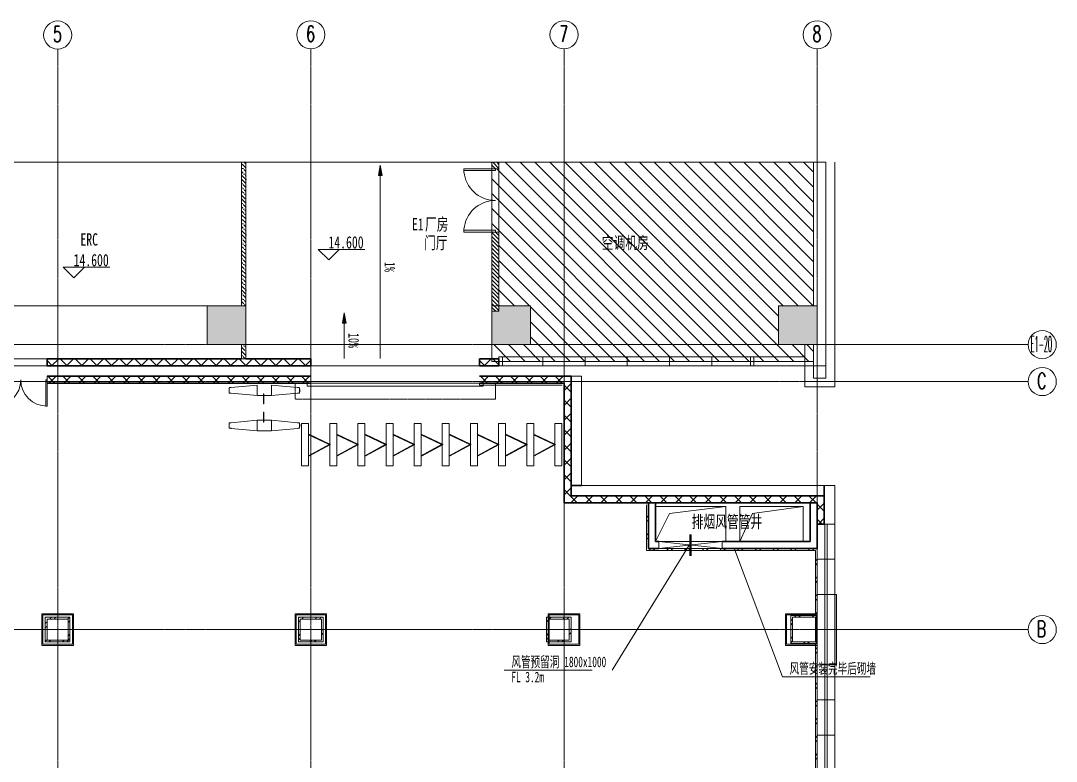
# Model space of a CAD drawing. Header units: millimetres. Extents: x -9989 to 57200, y -10803 to 41359.
# Drawn here: x 27749 to 57200, y 19505 to 40559 of the extents above; entities that cross this region are included whole.
import ezdxf

# ---------------------------------------------------------------- set-up
doc = ezdxf.new("R2010")
doc.units = ezdxf.units.MM
doc.linetypes.add('虚线', pattern=[6.36, 3.18, -3.18])
doc.linetypes.add('轴网线', pattern=[22.24, 12.7, -3.18, 3.18, -3.18])
doc.layers.get('0').update_dxf_attribs({"color": 8})
for name, color, linetype, lineweight in [('A-ANNO-NOTE', 8, 'Continuous', 18), ('A-DETL', 8, 'Continuous', 18), ('A-DETL-GENF', 8, 'Continuous', 18), ('A-DETL-MBND', 8, 'Continuous', 15), ('A-DETL-THIN', 8, 'Continuous', 15), ('A-DOOR', 8, 'Continuous', 15), ('A-DOOR-OPNG', 8, 'Continuous', 15), ('A-FLOR', 8, 'Continuous', 15), ('A-GENM', 8, 'Continuous', 15), ('A-GLAZ', 8, 'Continuous', 15), ('A-WALL', 8, 'Continuous', 15), ('A-WALL-PATT', 8, 'Continuous', 35), ('B3-3_dwg', 8, 'Continuous', 15), ('G-ANNO-TEXT', 8, 'Continuous', 15), ('Q-SPCQ', 8, 'Continuous', 15), ('S-COLS', 8, 'Continuous', 15), ('S-GRID', 8, 'Continuous', 15), ('S-GRID-IDEN', 8, 'Continuous', 18), ('X-HL-INT-E1-LAY-04$0$A-DOOR-FULL', 8, 'Continuous', 18)]:
    doc.layers.add(name, color=color, linetype=linetype, lineweight=lineweight)
doc.styles.add('RomanC', font='romanc__.ttf', dxfattribs={"width": 0.65, "height": 450})
doc.styles.add('RomanC_1', font='romanc__.ttf', dxfattribs={"width": 0.3, "height": 450})
doc.styles.add('仿宋_1', font='', dxfattribs={"width": 0.7, "height": 350})
doc.styles.add('仿宋_4', font='', dxfattribs={"width": 0.65, "height": 300})
doc.styles.add('宋体', font='SimSun.ttf', dxfattribs={"width": 0.7, "height": 300})
doc.styles.get('仿宋_1').set_extended_font_data('FangSong')
doc.styles.get('仿宋_4').set_extended_font_data('FangSong')
pattern_1 = [(45, (0, 0), (-212.132, 212.132), []), (135, (0, 0), (-212.132, -212.132), [])]
pattern_2 = [(45, (0, 0), (-251.4472, 251.4472), []), (45, (0, 381), (-251.4472, 251.4472), [])]
pattern_3 = [(315, (113478.15, 178973.896), (56.1266, 56.1266), [])]

# ---------------------------------------------------------------- blocks, each defined once
blk = doc.blocks.new('墙外卷帘门 - FJLM4830_3H常开_-1003825-4F')
at = {"layer": 'A-DOOR', "linetype": '虚线'}
for p, q in [((-2850, 100), (-2850, 550)), ((-2850, 550), (2850, 550)), ((2850, 550), (2850, 100)), ((2850, 100), (-2850, 100))]:
    blk.add_line(p, q, dxfattribs=at)
at = {"layer": 'A-DOOR'}
for p, q in [((-2500, 180), (2500, 180)), ((-2500, 100), (-2500, 180)), ((2500, 100), (-2500, 100)), ((2500, 180), (2500, 100))]:
    blk.add_line(p, q, dxfattribs=at)
blk = doc.blocks.new('楼板洞口 - 楼板洞口-无翻边-1077638-4F')
at = {"layer": 'A-GENM'}
for p, q in [((0, 1000), (2000, 1000)), ((400, 800), (2000, 1000)), ((2000, 1000), (2000, 0)), ((0, 0), (400, 800))]:
    blk.add_line(p, q, dxfattribs=at)
blk = doc.blocks.new('双扇平开防火门_带观察窗 - FM甲1523_3H_-993714-4F')
at = {"layer": 'A-DOOR'}
for p, q in [((-750, 0), (-750, 750)), ((-750, 750), (-710, 750)), ((-750, 750), (-750, 600)), ((-710, 750), (-750, 750)), ((-750, 600), (-750, 400)), ((-710, 750), (-710, 0)), ((-710, 600), (-710, 750)), ((-710, 400), (-710, 600)), ((750, 750), (710, 750)), ((710, 750), (710, 0)), ((750, 750), (710, 750)), ((710, 750), (710, 600)), ((710, 600), (710, 400)), ((750, 0), (750, 750)), ((750, 600), (750, 750)), ((750, 400), (750, 600)), ((-750, 400), (-750, 125)), ((-710, 125), (-710, 400)), ((710, 400), (710, 125)), ((750, 125), (750, 400)), ((-710, 0), (-750, 0)), ((710, 0), (750, 0))]:
    blk.add_line(p, q, dxfattribs=at)
for centre, start, end in [((-750, 0), 0, 90), ((750, 0), 90, 180)]:
    blk.add_arc(centre, 750, start, end, dxfattribs=at)
at = {"layer": 'A-DOOR-OPNG'}
for p, q in [((-750, 100), (-750, -100)), ((750, 100), (750, -100))]:
    blk.add_line(p, q, dxfattribs=at)
blk = doc.blocks.new('楼板洞口 - 楼板洞口-无翻边-1077639-4F')
at = {"layer": 'A-GENM'}
for p, q in [((0, 0), (0, 1000)), ((0, 1000), (1800, 1000)), ((360, 800), (1800, 1000)), ((1800, 1000), (1800, 0)), ((0, 0), (360, 800))]:
    blk.add_line(p, q, dxfattribs=at)
blk = doc.blocks.new('LC1 - 4100A - LC3-1219560-4F')
at = {"layer": 'A-GLAZ'}
for p, q in [((-7600, -247), (-7600, 253)), ((-7600, -247), (-7600, 253)), ((-7600, 253), (14400, 253)), ((-7600, 37), (14400, 37)), ((-6600, -247), (-6600, 253)), ((-5600, -247), (-5600, 253)), ((-4600, -247), (-4600, 253)), ((-3600, -247), (-3600, 253)), ((-2600, -247), (-2600, 253)), ((-1600, -247), (-1600, 253)), ((-650, -247), (-650, 253)), ((450, -247), (450, 253)), ((1400, -247), (1400, 253)), ((2400, -247), (2400, 253)), ((3400, -247), (3400, 253)), ((4400, -247), (4400, 253)), ((5400, -247), (5400, 253)), ((6350, -247), (6350, 253)), ((7450, -247), (7450, 253)), ((8400, -247), (8400, 253)), ((9400, -247), (9400, 253)), ((10400, -247), (10400, 253)), ((11400, -247), (11400, 253)), ((12400, -247), (12400, 253)), ((13400, -247), (13400, 253)), ((14400, -247), (14400, 253)), ((14400, 253), (14400, -247)), ((14400, -30), (-7600, -30)), ((14400, -247), (-7600, -247))]:
    blk.add_line(p, q, dxfattribs=at)
blk = doc.blocks.new('矩形墙洞-A - 矩形墙洞-A-1207370-4F')
at = {"layer": 'A-GENM', "lineweight": 50}
blk.add_line((125, 300), (125, -300), dxfattribs=at)
at = {"layer": 'A-GENM'}
for p, q in [((1025, 100), (-775, 100)), ((-775, 100), (-775, -100)), ((1025, -100), (-775, 100)), ((-775, -100), (1025, 100)), ((1025, -100), (1025, 100)), ((-775, -100), (1025, -100))]:
    blk.add_line(p, q, dxfattribs=at)
blk = doc.blocks.new('闸机-不带门 - 闸机-不带门-1250305-4F')
at = {"layer": 'Q-SPCQ'}
for p, q in [((105, 727), (-95, 727)), ((-95, 727), (-95, -473)), ((105, -473), (105, 727)), ((705, 727), (705, -473)), ((905, 727), (705, 727)), ((905, -473), (905, 727)), ((1505, 727), (1505, -473)), ((1705, 727), (1505, 727)), ((1705, -473), (1705, 727)), ((83, 127), (700, 459)), ((85, 127), (701, 458)), ((88, 127), (701, 457)), ((90, 127), (702, 456)), ((92, 127), (702, 455)), ((95, 127), (703, 454)), ((97, 127), (703, 453)), ((100, 127), (704, 452)), ((102, 127), (704, 451)), ((105, 127), (705, 450)), ((107, 128), (706, 449)), ((110, 128), (706, 449)), ((112, 128), (707, 448)), ((114, 128), (708, 447)), ((117, 128), (709, 446)), ((119, 128), (710, 446)), ((122, 128), (710, 445)), ((124, 128), (711, 444)), ((126, 128), (712, 443)), ((883, 127), (1500, 459)), ((885, 127), (1501, 458)), ((888, 127), (1501, 457)), ((890, 127), (1502, 456)), ((892, 127), (1502, 455)), ((895, 127), (1503, 454)), ((897, 127), (1503, 453)), ((900, 127), (1504, 452)), ((902, 127), (1504, 451)), ((905, 127), (1505, 450)), ((907, 128), (1506, 449)), ((910, 128), (1506, 449)), ((912, 128), (1507, 448)), ((914, 128), (1508, 447)), ((917, 128), (1509, 446)), ((919, 128), (1510, 446)), ((922, 128), (1510, 445)), ((924, 128), (1511, 444)), ((926, 128), (1512, 443)), ((701, -166), (83, 127)), ((701, -165), (85, 127)), ((701, -164), (88, 127)), ((702, -163), (90, 127)), ((702, -162), (92, 127)), ((703, -161), (95, 127)), ((703, -160), (97, 127)), ((704, -159), (100, 127)), ((704, -158), (102, 127)), ((705, -157), (105, 127)), ((705, -156), (107, 128)), ((706, -155), (110, 128)), ((706, -154), (112, 128)), ((707, -153), (114, 128)), ((707, -152), (117, 128)), ((708, -151), (119, 128)), ((708, -150), (122, 128)), ((709, -149), (124, 128)), ((709, -148), (126, 128)), ((1501, -166), (883, 127)), ((1501, -165), (885, 127)), ((1501, -164), (888, 127)), ((1502, -163), (890, 127)), ((1502, -162), (892, 127)), ((1503, -161), (895, 127)), ((1503, -160), (897, 127)), ((1504, -159), (900, 127)), ((1504, -158), (902, 127)), ((1505, -157), (905, 127)), ((1505, -156), (907, 128)), ((1506, -155), (910, 128)), ((1506, -154), (912, 128)), ((1507, -153), (914, 128)), ((1507, -152), (917, 128)), ((1508, -151), (919, 128)), ((1508, -150), (922, 128)), ((1509, -149), (924, 128)), ((1509, -148), (926, 128)), ((-95, -473), (105, -473)), ((705, -473), (905, -473)), ((1505, -473), (1705, -473))]:
    blk.add_line(p, q, dxfattribs=at)
blk = doc.blocks.new('行人出入闸机_002 - 类型 1-1243603-4F')
at = {"layer": 'Q-SPCQ'}
for p, q in [((225, 1071), (155, 331)), ((380, 1127), (230, 1127)), ((267, 1131), (343, 1131)), ((267, 1127), (267, 1131)), ((343, 1131), (343, 1127)), ((455, 331), (385, 1071)), ((155, -76), (155, 331)), ((455, 331), (155, 331)), ((455, 331), (155, 331)), ((455, 331), (455, 157)), ((399, 157), (690, 157)), ((399, 145), (399, 157)), ((690, 145), (399, 145)), ((455, 145), (455, -76)), ((690, 145), (690, 157)), ((455, -76), (155, -76)), ((155, -76), (225, -817)), ((455, -76), (155, -76)), ((385, -817), (455, -76)), ((230, -872), (380, -872)), ((267, -876), (267, -872)), ((343, -876), (267, -876)), ((343, -872), (343, -876))]:
    blk.add_line(p, q, dxfattribs=at)
at = {"layer": 'Q-SPCQ', "flags": 128}
for points in [[(230, 1127), (230, 1126), (229, 1120), (228, 1111), (227, 1100), (226, 1086), (225, 1071)], [(385, 1071), (384, 1086), (382, 1100), (381, 1111), (380, 1120), (380, 1126), (380, 1127)], [(225, -817), (226, -831), (227, -845), (228, -856), (229, -865), (230, -871), (230, -872)], [(380, -872), (380, -871), (380, -865), (381, -856), (382, -845), (384, -831), (385, -817)]]:
    blk.add_lwpolyline(points, dxfattribs=at)
blk = doc.blocks.new('行人出入闸机_002 - 类型 1-1242597-4F')
at = {"layer": 'Q-SPCQ'}
for p, q in [((225, 817), (155, 76)), ((380, 872), (230, 872)), ((267, 876), (343, 876)), ((267, 872), (267, 876)), ((343, 876), (343, 872)), ((455, 76), (385, 817)), ((155, 76), (455, 76)), ((155, 76), (455, 76)), ((455, 76), (455, -145)), ((399, -145), (690, -145)), ((399, -157), (399, -145)), ((690, -157), (399, -157)), ((455, -157), (455, -331)), ((690, -157), (690, -145)), ((155, -331), (455, -331)), ((155, -331), (455, -331)), ((155, -331), (225, -1071)), ((385, -1071), (455, -331)), ((230, -1127), (380, -1127)), ((267, -1131), (267, -1127)), ((343, -1131), (267, -1131)), ((343, -1127), (343, -1131))]:
    blk.add_line(p, q, dxfattribs=at)
at = {"layer": 'Q-SPCQ', "flags": 128}
for points in [[(230, 872), (230, 871), (229, 865), (228, 856), (227, 845), (226, 831), (225, 817)], [(385, 817), (384, 831), (382, 845), (381, 856), (380, 865), (380, 871), (380, 872)], [(225, -1071), (226, -1086), (227, -1100), (228, -1111), (229, -1120), (230, -1126), (230, -1127)], [(380, -1127), (380, -1126), (380, -1120), (381, -1111), (382, -1100), (384, -1086), (385, -1071)]]:
    blk.add_lwpolyline(points, dxfattribs=at)
blk = doc.blocks.new('B3-3_dwg_X-HL-INT-E1-LAY-04$0$DOR-1800-469820-4F')
at = {"layer": 'X-HL-INT-E1-LAY-04$0$A-DOOR-FULL'}
for p, q in [((-1800, -100), (-1800, -900)), ((0, -100), (0, -900))]:
    blk.add_line(p, q, dxfattribs=at)
at = {"layer": 'X-HL-INT-E1-LAY-04$0$A-DOOR-FULL', "flags": 128}
for points in [[(-1750, -100), (-1750, 0), (-1800, 0)], [(-50, -100), (-50, 0), (0, 0)], [(-1800, -900), (-1750, -900), (-1750, -100)], [(0, -900), (-50, -900), (-50, -100)]]:
    blk.add_lwpolyline(points, dxfattribs=at)
at = {"layer": 'X-HL-INT-E1-LAY-04$0$A-DOOR-FULL'}
for centre, start, end in [((-1800, 0), 270, 353.6121), ((-1800, 0), 353.6121, 0), ((0, 0), 180, 186.3879), ((0, 0), 186.3879, 270)]:
    blk.add_arc(centre, 900, start, end, dxfattribs=at)
blk = doc.blocks.new('轴网 - 宽度系数 0_65-155799-4F')
at = {"layer": 'S-GRID-IDEN'}
blk.add_circle((0, 0), 4, dxfattribs=at)
blk = doc.blocks.new('轴网 - 1_5mm-0_9-388333-4F')
at = {"layer": 'S-GRID-IDEN'}
blk.add_circle((0, 0), 4, dxfattribs=at)
blk = doc.blocks.new('钢_柱_方管 - RHS900X900X32-341526-4F')
at = {"layer": 'S-COLS'}
for p, q in [((-450, -450), (-450, 450)), ((-450, 450), (450, 450)), ((-418, -418), (-418, 418)), ((-418, 418), (418, 418)), ((418, 418), (418, -418)), ((450, 450), (450, -450)), ((450, -450), (-450, -450)), ((418, -418), (-418, -418))]:
    blk.add_line(p, q, dxfattribs=at)
blk = doc.blocks.new('砼_柱_矩形 - 1800X1800 2-V4-4F')
at = {"layer": 'A-DETL-MBND'}
blk.add_hatch(color=256, dxfattribs=at).paths.add_polyline_path([(1000, -1000), (1000, 1000), (950, 1000), (950, -1000)], flags=0)
for p, q in [((950, 1000), (1000, 1000)), ((1000, 1000), (1000, -1000)), ((1000, -1000), (950, -1000))]:
    blk.add_line(p, q, dxfattribs=at)

msp = doc.modelspace()

# ---------------------------------------------------------------- hatches: boundary and pattern name
at = {"layer": 'A-ANNO-NOTE', "lineweight": 15}
for points in [[(38028, 36156), (37922, 36156), (37975, 36456)], [(37002, 31956), (36896, 31956), (36949, 32256)]]:
    msp.add_hatch(color=256, dxfattribs=at).paths.add_polyline_path(points, flags=0)
at = {"layer": 'A-DETL-GENF', "lineweight": 15}
h = msp.add_hatch(dxfattribs=at)
h.set_pattern_fill('FP_5', color=256, style=0, pattern_type=2)
h.set_pattern_definition([(135, (0, 0), (-212.132, -212.132), [])])
h.paths.add_polyline_path([(-600, 30750), (22400, 30750), (22400, 31000), (22150, 31000), (22150, 31120), (22380, 31120), (22380, 36539), (16860, 36539), (16860, 32450), (17350, 32450), (17350, 31350), (16250, 31350), (16250, 32450), (16740, 32450), (16740, 36539), (11500, 36539), (11500, 31000), (10150, 31000), (10150, 31200), (11300, 31200), (11300, 35150), (11050, 35150), (11050, 35350), (11380, 35350), (11380, 36539), (8950, 36539), (8950, 35350), (9050, 35350), (9050, 35150), (8950, 35150), (8950, 34250), (8675, 34250), (8675, 34450), (8750, 34450), (8750, 36539), (400, 36539), (400, 35300), (6575, 35300), (6575, 34450), (6675, 34450), (6675, 34250), (6375, 34250), (6375, 35100), (-400, 35100), (-400, 31000), (-600, 31000), (-600, 30931)], flags=0)
h.paths.add_polyline_path([(49300, 30875), (50300, 30875), (50300, 31350), (49300, 31350), (49300, 32450), (50300, 32450), (50300, 36539), (41350, 36539), (41350, 36350), (41150, 36350), (41150, 34550), (41350, 34550), (41350, 32450), (42250, 32450), (42250, 31350), (41150, 31350), (41150, 30875), (47503, 30875)], flags=0)
h.paths.add_polyline_path([(0, 31350), (0, 32450), (1100, 32450), (1100, 31350)], flags=0)
h.paths.add_polyline_path([(7850, 31350), (7850, 32450), (8950, 32450), (8950, 31350)], flags=0)
h.paths.add_polyline_path([(-400, 35300), (200, 35300), (200, 36539), (-400, 36539), (-400, 36489)], flags=0)
h = msp.add_hatch(dxfattribs=at)
h.set_pattern_fill('FP_15', color=256, style=0, pattern_type=2)
h.set_pattern_definition([(315, (130768.15, 178973.896), (154.347975, -42.094774), [198.438, -39.688, 0, -39.688])])
h.paths.add_polyline_path([(34150, 32450), (34150, 36539), (34030, 36539), (34030, 32450)], flags=0)
h = msp.add_hatch(dxfattribs=at)
h.set_pattern_fill('FP_13', color=256, style=0, pattern_type=2)
h.set_pattern_definition(pattern_3)
h.paths.add_polyline_path([(41350, 36350), (41350, 36539), (41150, 36539), (41150, 36350)], flags=0)
h = msp.add_hatch(dxfattribs=at)
h.set_pattern_fill('FP_13', color=256, style=0, pattern_type=2)
h.set_pattern_definition(pattern_3)
h.paths.add_polyline_path([(41350, 32300), (41350, 34550), (41150, 34550), (41150, 32300)], flags=0)
at = {"layer": 'A-DETL-GENF'}
for points in [[(34030, 31350), (34150, 31350), (34150, 32450), (33050, 32450), (33050, 31350)], [(42250, 31350), (42250, 32450), (41350, 32450), (41350, 32300), (41150, 32300), (41150, 31350), (41350, 31350)], [(50400, 31350), (50400, 32450), (49300, 32450), (49300, 31350)]]:
    msp.add_hatch(color=256, dxfattribs=at).paths.add_polyline_path(points, flags=0)
at = {"layer": 'A-DETL-GENF', "lineweight": 15}
h = msp.add_hatch(dxfattribs=at)
h.set_pattern_fill('FP_16', color=256, style=0, pattern_type=2)
h.set_pattern_definition([(315, (49351.73, -306324.736), (154.347975, -42.094774), [198.438, -39.688, 0, -39.688])])
h.paths.add_polyline_path([(34150, 30950), (34150, 31350), (34030, 31350), (34030, 30950)], flags=0)
at = {"layer": 'A-WALL-PATT', "lineweight": 15}
h = msp.add_hatch(dxfattribs=at)
h.set_pattern_fill('FP_1', color=256, style=0, pattern_type=2)
h.set_pattern_definition(pattern_1)
h.paths.add_polyline_path([(40800, 30750), (41350, 30750), (41350, 30950), (40800, 30950), (40800, 30931)], flags=0)
h.paths.add_polyline_path([(36000, 30750), (36000, 30950), (28500, 30950), (28500, 30750), (35067, 30750)], flags=0)
h.paths.add_polyline_path([(27000, 30750), (27000, 30950), (24400, 30950), (24400, 30750)], flags=0)
h.paths.add_polyline_path([(22630, 30750), (22900, 30750), (22900, 30950), (22250, 30950), (22250, 30750), (22400, 30750)], flags=0)
h = msp.add_hatch(dxfattribs=at)
h.set_pattern_fill('FP_1', color=256, style=0, pattern_type=2)
h.set_pattern_definition(pattern_1)
h.paths.add_polyline_path([(40800, 30250), (43200, 30250), (43200, 30450), (40800, 30450)], flags=0)
h.paths.add_polyline_path([(36000, 30250), (36000, 30450), (28500, 30450), (28500, 30250), (35067, 30250)], flags=0)
h.paths.add_polyline_path([(25600, 30250), (27000, 30250), (27000, 30450), (24400, 30450), (24400, 30250), (25550, 30250)], flags=0)
h.paths.add_polyline_path([(21665, 30250), (22900, 30250), (22900, 30450), (-100, 30450), (-100, 30250), (21585, 30250), (21585, 30300), (21615, 30300), (21615, 30250)], flags=0)
h = msp.add_hatch(dxfattribs=at)
h.set_pattern_fill('FP_1', color=256, style=0, pattern_type=2)
h.set_pattern_definition(pattern_1)
h.paths.add_polyline_path([(43400, 27050), (43400, 30450), (43200, 30450), (43200, 27050)], flags=0)
h = msp.add_hatch(dxfattribs=at)
h.set_pattern_fill('FP_1', color=256, style=0, pattern_type=2)
h.set_pattern_definition(pattern_1)
h.paths.add_polyline_path([(50200, 26850), (50400, 26850), (50400, 27050), (43200, 27050), (43200, 26850), (47503, 26850)], flags=0)
h = msp.add_hatch(dxfattribs=at)
h.set_pattern_fill('FP_1', color=256, style=0, pattern_type=2)
h.set_pattern_definition(pattern_1)
h.paths.add_polyline_path([(50400, 3400), (50600, 3400), (50600, 4250), (50400, 4250)], flags=0)
h.paths.add_polyline_path([(50400, 26250), (50600, 26250), (50600, 27050), (50400, 27050), (50400, 26850)], flags=0)
h = msp.add_hatch(dxfattribs=at)
h.set_pattern_fill('FP_3', color=256, style=0, pattern_type=2)
h.set_pattern_definition(pattern_2)
h.paths.add_polyline_path([(45600, 25500), (45600, 26800), (45550, 26800), (45550, 25500)], flags=0)
h = msp.add_hatch(dxfattribs=at)
h.set_pattern_fill('FP_3', color=256, style=0, pattern_type=2)
h.set_pattern_definition(pattern_2)
h.paths.add_polyline_path([(50400, 25500), (50400, 25550), (45600, 25550), (45600, 25500), (50350, 25500)], flags=0)
h = msp.add_hatch(dxfattribs=at)
h.set_pattern_fill('FP_3', color=256, style=0, pattern_type=2)
h.set_pattern_definition(pattern_2)
h.paths.add_polyline_path([(50350, 3400), (50400, 3400), (50400, 25500), (50350, 25500), (50350, 3450)], flags=0)
h = msp.add_hatch(dxfattribs=at)
h.set_pattern_fill('FP_3', color=256, style=0, pattern_type=2)
h.set_pattern_definition(pattern_2)
h.paths.add_polyline_path([(29150, 23550), (29150, 23600), (28448, 23600), (28448, 23550), (29100, 23550)], flags=0)
h = msp.add_hatch(dxfattribs=at)
h.set_pattern_fill('FP_3', color=256, style=0, pattern_type=2)
h.set_pattern_definition(pattern_2)
h.paths.add_polyline_path([(35698, 23550), (36350, 23550), (36350, 23600), (35648, 23600), (35648, 23550)], flags=0)
h = msp.add_hatch(dxfattribs=at)
h.set_pattern_fill('FP_3', color=256, style=0, pattern_type=2)
h.set_pattern_definition(pattern_2)
h.paths.add_polyline_path([(42748, 23550), (43400, 23550), (43400, 23600), (42698, 23600), (42698, 23550)], flags=0)
h = msp.add_hatch(dxfattribs=at)
h.set_pattern_fill('FP_3', color=256, style=0, pattern_type=2)
h.set_pattern_definition(pattern_2)
h.paths.add_polyline_path([(49700, 23600), (50350, 23600), (50350, 23650), (49650, 23650), (49650, 23600)], flags=0)
h = msp.add_hatch(dxfattribs=at)
h.set_pattern_fill('FP_3', color=256, style=0, pattern_type=2)
h.set_pattern_definition(pattern_2)
h.paths.add_polyline_path([(49700, 22850), (49700, 23600), (49650, 23600), (49650, 22850)], flags=0)
h = msp.add_hatch(dxfattribs=at)
h.set_pattern_fill('FP_3', color=256, style=0, pattern_type=2)
h.set_pattern_definition(pattern_2)
h.paths.add_polyline_path([(28448, 22950), (28498, 22950), (28498, 23550), (28448, 23550)], flags=0)
h = msp.add_hatch(dxfattribs=at)
h.set_pattern_fill('FP_3', color=256, style=0, pattern_type=2)
h.set_pattern_definition(pattern_2)
h.paths.add_polyline_path([(29150, 22900), (29150, 23550), (29100, 23550), (29100, 22900)], flags=0)
h = msp.add_hatch(dxfattribs=at)
h.set_pattern_fill('FP_3', color=256, style=0, pattern_type=2)
h.set_pattern_definition(pattern_2)
h.paths.add_polyline_path([(35648, 22950), (35698, 22950), (35698, 23550), (35648, 23550)], flags=0)
h = msp.add_hatch(dxfattribs=at)
h.set_pattern_fill('FP_3', color=256, style=0, pattern_type=2)
h.set_pattern_definition(pattern_2)
h.paths.add_polyline_path([(36350, 22900), (36350, 23550), (36300, 23550), (36300, 22900)], flags=0)
h = msp.add_hatch(dxfattribs=at)
h.set_pattern_fill('FP_3', color=256, style=0, pattern_type=2)
h.set_pattern_definition(pattern_2)
h.paths.add_polyline_path([(42698, 22950), (42748, 22950), (42748, 23550), (42698, 23550)], flags=0)
h = msp.add_hatch(dxfattribs=at)
h.set_pattern_fill('FP_3', color=256, style=0, pattern_type=2)
h.set_pattern_definition(pattern_2)
h.paths.add_polyline_path([(43400, 22900), (43400, 23550), (43350, 23550), (43350, 22900)], flags=0)
h = msp.add_hatch(dxfattribs=at)
h.set_pattern_fill('FP_3', color=256, style=0, pattern_type=2)
h.set_pattern_definition(pattern_2)
h.paths.add_polyline_path([(28448, 22900), (29100, 22900), (29100, 22950), (28448, 22950)], flags=0)
h = msp.add_hatch(dxfattribs=at)
h.set_pattern_fill('FP_3', color=256, style=0, pattern_type=2)
h.set_pattern_definition(pattern_2)
h.paths.add_polyline_path([(35648, 22900), (36300, 22900), (36300, 22950), (35648, 22950)], flags=0)
h = msp.add_hatch(dxfattribs=at)
h.set_pattern_fill('FP_3', color=256, style=0, pattern_type=2)
h.set_pattern_definition(pattern_2)
h.paths.add_polyline_path([(43350, 22900), (43350, 22950), (42698, 22950), (42698, 22900)], flags=0)
h = msp.add_hatch(dxfattribs=at)
h.set_pattern_fill('FP_3', color=256, style=0, pattern_type=2)
h.set_pattern_definition(pattern_2)
h.paths.add_polyline_path([(49700, 22850), (50350, 22850), (50350, 22900), (49700, 22900)], flags=0)

# ---------------------------------------------------------------- linework, layer by layer
at = {"layer": 'A-ANNO-NOTE'}
for p, q in [((37922, 36156), (37975, 36456)), ((37975, 36456), (37922, 36156)), ((37975, 36456), (38028, 36156)), ((37975, 36456), (38028, 36156)), ((37922, 36156), (38028, 36156)), ((38028, 36156), (37922, 36156)), ((37975, 36156), (37975, 30956)), ((36896, 31956), (36949, 32256)), ((36949, 32256), (36896, 31956)), ((36949, 32256), (37002, 31956)), ((36949, 32256), (37002, 31956)), ((36896, 31956), (37002, 31956)), ((37002, 31956), (36896, 31956)), ((36949, 31956), (36949, 30956)), ((46759, 25647), (44565, 22095)), ((48045, 25531), (49411, 21907)), ((41497, 22095), (43997, 22095)), ((49411, 21907), (51911, 21907))]:
    msp.add_line(p, q, dxfattribs=at)
at = {"layer": 'A-DETL'}
for p, q in [((34030, 36539), (-600, 36539)), ((50650, 36539), (34150, 36539)), ((50650, 30750), (50650, 36539)), ((41150, 36350), (41150, 34550)), ((41150, 34550), (41150, 36350)), ((41350, 34550), (41350, 36350)), ((41350, 36350), (41350, 34550)), ((34030, 31350), (34150, 31350)), ((34030, 30950), (34030, 31350)), ((34150, 30950), (34030, 30950)), ((-600, 30750), (50650, 30750))]:
    msp.add_line(p, q, dxfattribs=at)
at = {"layer": 'A-DETL', "lineweight": 15}
for p, q in [((41150, 36350), (41150, 36539)), ((50300, 36539), (41350, 36539)), ((41350, 36539), (41350, 36350)), ((50300, 32450), (50300, 36539)), ((50650, 30400), (50650, 36539)), ((50900, 36539), (50900, 30150)), ((41150, 36350), (41150, 34550)), ((41350, 36350), (41150, 36350)), ((41350, 34550), (41150, 34550)), ((41150, 34550), (41150, 32300)), ((41350, 32300), (41350, 34550)), ((36507, 33757), (36207, 34057)), ((36207, 34057), (37531, 34057)), ((36807, 34057), (36507, 33757)), ((29259, 33251), (28959, 33551)), ((28959, 33551), (30283, 33551)), ((29559, 33551), (29259, 33251)), ((33050, 31350), (33050, 32450)), ((33050, 32450), (34030, 32450)), ((34150, 32450), (34150, 31350)), ((41150, 31350), (41150, 32450)), ((41150, 32450), (42250, 32450)), ((42250, 32450), (42250, 31350)), ((49300, 31350), (49300, 32450)), ((49300, 32450), (50400, 32450)), ((50400, 32450), (50400, 31350)), ((41150, 32300), (41350, 32300)), ((34030, 31350), (33050, 31350)), ((34150, 31350), (34030, 31350)), ((34030, 31350), (34030, 30950)), ((34150, 30950), (34150, 31350)), ((41150, 31350), (41150, 30875)), ((41150, 31350), (41350, 31350)), ((42250, 31350), (41150, 31350)), ((50400, 31350), (49300, 31350)), ((50050, 30150), (50050, 31350)), ((50050, 31350), (50300, 31350)), ((50300, 30875), (50300, 31350)), ((50300, 31350), (50300, 30400)), ((34030, 30950), (34150, 30950)), ((41450, 31000), (41350, 31000)), ((41350, 30750), (41350, 31000)), ((41450, 30750), (41450, 31000)), ((48500, 31000), (41450, 31000)), ((42600, 30750), (42600, 31000)), ((43800, 30750), (43800, 31000)), ((45000, 30750), (45000, 31000)), ((46200, 30750), (46200, 31000)), ((47400, 30750), (47400, 31000)), ((48500, 30750), (48500, 31000)), ((48500, 31000), (48600, 31000)), ((50050, 31000), (48600, 31000)), ((48600, 31000), (48600, 30750)), ((48600, 31000), (48600, 30750)), ((50050, 30750), (50050, 31000)), ((41150, 30875), (50300, 30875)), ((41350, 30750), (41450, 30750)), ((48500, 30875), (41450, 30875)), ((48500, 30750), (41450, 30750)), ((48600, 30750), (48500, 30750)), ((48600, 30750), (50050, 30750)), ((50300, 30400), (50650, 30400)), ((29902, 30300), (30598, 30300)), ((50900, 30150), (50050, 30150))]:
    msp.add_line(p, q, dxfattribs=at)
at = {"layer": 'A-DETL-THIN'}
for p, q in [((34150, 36539), (34030, 36539)), ((34030, 36539), (34030, 32450)), ((34150, 32450), (34150, 36539)), ((41150, 36539), (41150, 36350)), ((41350, 36539), (41150, 36539)), ((41350, 36350), (41350, 36539)), ((41150, 36350), (41350, 36350)), ((41350, 34550), (41150, 34550)), ((41150, 34550), (41150, 32300)), ((41350, 32300), (41350, 34550)), ((34030, 32450), (33050, 32450)), ((33050, 32450), (33050, 31350)), ((34030, 32450), (34150, 32450)), ((34150, 31350), (34150, 32450)), ((42250, 32450), (41350, 32450)), ((42250, 31350), (42250, 32450)), ((50400, 32450), (49300, 32450)), ((49300, 32450), (49300, 31350)), ((50400, 31350), (50400, 32450)), ((41150, 32300), (41150, 31350)), ((41150, 32300), (41350, 32300)), ((33050, 31350), (34030, 31350)), ((41150, 31350), (42250, 31350)), ((49300, 31350), (50400, 31350))]:
    msp.add_line(p, q, dxfattribs=at)
at = {"layer": 'A-FLOR'}
for p, q in [((25750, 32450), (33050, 32450)), ((28500, 30950), (27000, 30950)), ((45800, 26750), (47800, 26750)), ((47800, 26750), (47800, 25750)), ((48200, 26750), (50000, 26750)), ((48200, 25750), (48200, 26750)), ((50000, 26750), (50000, 25750))]:
    msp.add_line(p, q, dxfattribs=at)
at = {"layer": 'A-WALL', "lineweight": 35}
for p, q in [((34030, 30950), (28500, 30950)), ((28500, 30950), (28500, 30750)), ((36000, 30950), (34150, 30950)), ((36000, 30750), (36000, 30950)), ((41350, 30950), (40800, 30950)), ((40800, 30950), (40800, 30750)), ((41350, 30750), (41350, 30950)), ((28500, 30750), (36000, 30750)), ((40800, 30750), (41350, 30750)), ((36000, 30450), (28500, 30450)), ((43400, 30450), (40800, 30450)), ((43400, 30450), (43400, 27050)), ((28500, 30250), (36000, 30250)), ((40800, 30250), (43200, 30250)), ((43200, 30250), (43200, 26850)), ((43400, 27350), (43700, 27350)), ((50600, 27050), (50600, 27350)), ((43200, 26850), (50400, 26850)), ((50600, 27050), (43400, 27050)), ((45600, 26850), (45600, 25550)), ((45800, 25750), (45800, 26850)), ((50200, 26850), (50200, 25750)), ((50400, 26850), (50400, 26250)), ((50400, 25750), (50400, 26850)), ((50600, 26250), (50600, 27050)), ((50400, 26250), (50600, 26250)), ((45900, 25750), (45800, 25750)), ((50200, 25750), (47700, 25750)), ((50400, 25550), (50400, 25750)), ((45650, 25550), (45600, 25550)), ((45650, 25550), (45900, 25550)), ((47700, 25550), (50400, 25550))]:
    msp.add_line(p, q, dxfattribs=at)
at = {"layer": 'A-WALL'}
for p, q in [((43700, 30450), (43400, 30450)), ((43700, 27350), (43700, 30450)), ((36000, 30200), (36000, 30245)), ((40800, 30245), (40800, 30200)), ((40800, 30200), (43150, 30200)), ((50900, 27350), (43700, 27350)), ((50900, 27350), (50900, 3400)), ((45550, 26800), (45550, 25500)), ((50600, 26250), (50900, 26250)), ((45550, 25500), (50350, 25500)), ((50350, 25500), (50350, 23650)), ((50400, 4250), (50400, 25550)), ((29150, 23600), (28448, 23600)), ((28448, 23600), (28448, 22900)), ((29150, 22900), (29150, 23600)), ((36350, 23600), (35648, 23600)), ((35648, 23600), (35648, 22900)), ((36350, 22900), (36350, 23600)), ((43400, 23600), (42698, 23600)), ((42698, 23600), (42698, 22900)), ((43400, 22900), (43400, 23600)), ((50350, 23650), (49650, 23650)), ((49650, 23650), (49650, 22850)), ((49700, 23600), (50350, 23600)), ((49700, 22900), (49700, 23600)), ((50350, 23600), (50350, 22900)), ((28498, 23550), (29100, 23550)), ((28498, 22950), (28498, 23550)), ((29100, 23550), (29100, 22950)), ((35698, 23550), (36300, 23550)), ((35698, 22950), (35698, 23550)), ((36300, 23550), (36300, 22950)), ((42748, 23550), (43350, 23550)), ((42748, 22950), (42748, 23550)), ((43350, 23550), (43350, 22950)), ((28448, 22900), (29150, 22900)), ((29100, 22950), (28498, 22950)), ((35648, 22900), (36350, 22900)), ((36300, 22950), (35698, 22950)), ((42698, 22900), (43400, 22900)), ((43350, 22950), (42748, 22950)), ((49650, 22850), (50350, 22850)), ((50350, 22900), (49700, 22900)), ((50350, 22850), (50350, 3450))]:
    msp.add_line(p, q, dxfattribs=at)
at = {"layer": 'S-GRID', "linetype": '轴网线'}
for p, q in [((36000, -8700), (36000, 39759)), ((43200, -8700), (43200, 39759)), ((50400, -8700), (50400, 39759)), ((28800, -8700), (28800, 39752)), ((-6000, 31350), (56400, 31350)), ((-6000, 30300), (56400, 30300)), ((-6000, 23250), (56400, 23250))]:
    msp.add_line(p, q, dxfattribs=at)

# ---------------------------------------------------------------- block references
at = {"lineweight": 15}
for name, p in [('砼_柱_矩形 - 1800X1800 2-V4-4F', (49950, 23250)), ('钢_柱_方管 - RHS900X900X32-341526-4F', (28800, 23250)), ('钢_柱_方管 - RHS900X900X32-341526-4F', (36000, 23250)), ('钢_柱_方管 - RHS900X900X32-341526-4F', (43200, 23250)), ('钢_柱_方管 - RHS900X900X32-341526-4F', (49950, 23250))]:
    msp.add_blockref(name, p, dxfattribs=at)
at = {"layer": 'A-DOOR', "rotation": 180}
for name, p in [('双扇平开防火门_带观察窗 - FM甲1523_3H_-993714-4F', (27750, 30350)), ('墙外卷帘门 - FJLM4830_3H常开_-1003825-4F', (38400, 30350))]:
    msp.add_blockref(name, p, dxfattribs=at)
at = {"layer": 'A-GENM'}
for name, p in [('楼板洞口 - 楼板洞口-无翻边-1077638-4F', (45800, 25750)), ('楼板洞口 - 楼板洞口-无翻边-1077639-4F', (48200, 25750))]:
    msp.add_blockref(name, p, dxfattribs=at)
at = {"layer": 'A-GENM', "rotation": 180}
msp.add_blockref('矩形墙洞-A - 矩形墙洞-A-1207370-4F', (46925, 25650), dxfattribs=at)
at = {"layer": 'A-GLAZ', "rotation": 270}
msp.add_blockref('LC1 - 4100A - LC3-1219560-4F', (50647, 18650), dxfattribs=at)
at = {"layer": 'B3-3_dwg', "lineweight": 18, "rotation": 270.0000000000001}
msp.add_blockref('B3-3_dwg_X-HL-INT-E1-LAY-04$0$DOR-1800-469820-4F', (41250, 34550), dxfattribs=at)
at = {"layer": 'Q-SPCQ'}
for name, p, rotation in [('行人出入闸机_002 - 类型 1-1242597-4F', (34807, 30355), 270.0000000000001), ('行人出入闸机_002 - 类型 1-1243603-4F', (34807, 28745), 90.00000000000014), ('闸机-不带门 - 闸机-不带门-1250305-4F', (37443, 28636), 180), ('闸机-不带门 - 闸机-不带门-1250305-4F', (39043, 28636), 180), ('闸机-不带门 - 闸机-不带门-1250305-4F', (39843, 28636), 180), ('闸机-不带门 - 闸机-不带门-1250305-4F', (41443, 28636), 180), ('闸机-不带门 - 闸机-不带门-1250305-4F', (43043, 28636), 180)]:
    msp.add_blockref(name, p, dxfattribs=dict(at, rotation=rotation))
at = {"layer": 'S-GRID-IDEN', "xscale": 99.99999999999993, "yscale": 99.99999999999993, "zscale": 99.99999999999993}
for p in [(28800, 40152), (36000, 40159), (43200, 40159), (50400, 40159)]:
    msp.add_blockref('轴网 - 宽度系数 0_65-155799-4F', p, dxfattribs=at)
at = {"layer": 'S-GRID-IDEN', "xscale": 99.99999999999993, "yscale": 99.99999999999993, "zscale": 99.99999999999993, "rotation": 269.9999999999994}
for name, p in [('轴网 - 1_5mm-0_9-388333-4F', (56800, 31350)), ('轴网 - 宽度系数 0_65-155799-4F', (56800, 30300)), ('轴网 - 宽度系数 0_65-155799-4F', (56800, 23250))]:
    msp.add_blockref(name, p, dxfattribs=at)

# ---------------------------------------------------------------- texts
at = {"layer": 'A-ANNO-NOTE', "lineweight": 15, "char_height": 300, "attachment_point": 1, "rotation": 270, "style": '宋体'}
for s, insert, width in [('1%', (38397, 33703), 381.6), ('10%', (37371, 31682), 572.4)]:
    msp.add_mtext(s, dxfattribs=dict(at, insert=insert, width=width))
at = {"layer": 'A-ANNO-NOTE', "lineweight": 15, "char_height": 300, "attachment_point": 1, "style": '仿宋_4'}
for s, insert, width in [('风管预留洞', (41702, 22482), 1823.84), ('1800x1000', (43207, 22482), 1641.46), ('风管安装完毕后砌墙', (49616, 22294), 3282.91), ('FL 3.2m', (41702, 22051), 1276.69)]:
    msp.add_mtext(s, dxfattribs=dict(at, insert=insert, width=width))
at = {"layer": 'G-ANNO-TEXT', "char_height": 350, "attachment_point": 1, "rotation": 0.0181, "style": '仿宋_1'}
for s, insert, width in [('E1', (38876, 34946), 448.94), ('厂房', (39246, 34947), 897.89)]:
    msp.add_mtext(s, dxfattribs=dict(at, insert=insert, width=width))
at = {"layer": 'G-ANNO-TEXT', "char_height": 350, "attachment_point": 1, "style": '仿宋_1'}
for s, insert, width in [('ERC', (29447, 34516), 673.42), ('门厅', (39221, 34421), 897.89), ('空调机房', (44276, 34422), 1795.78), ('14.600', (36501, 34434), 1346.84), ('14.600', (29253, 33928), 1346.84), ('排烟风管管井', (46831, 26492), 2693.67)]:
    msp.add_mtext(s, dxfattribs=dict(at, insert=insert, width=width))
at = {"layer": 'S-GRID-IDEN', "lineweight": 15, "char_height": 450, "attachment_point": 1}
for s, insert, width, style in [('\\fRomanC|b0|i0|c134|p2|;\\W.65;5', (28668, 40406), 333.5, 'RomanC'), ('\\fRomanC|b0|i0|c134|p2|;\\W.65;6', (35868, 40413), 333.5, 'RomanC'), ('\\fRomanC|b0|i0|c134|p2|;\\W.65;7', (43068, 40413), 333.5, 'RomanC'), ('\\fRomanC|b0|i0|c134|p2|;\\W.65;8', (50268, 40413), 333.5, 'RomanC'), ('E1-20', (56472, 31594), 822.53, 'RomanC_1'), ('\\fRomanC|b0|i0|c134|p2|;\\W.65;C', (56656, 30544), 349.13, 'RomanC'), ('\\fRomanC|b0|i0|c134|p2|;\\W.65;B', (56647, 23494), 369.98, 'RomanC')]:
    msp.add_mtext(s, dxfattribs=dict(at, insert=insert, width=width, style=style))

doc.saveas('drawing.dxf')
